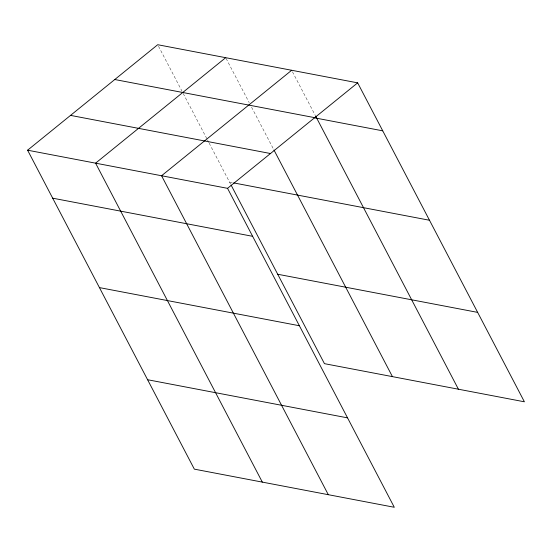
<?xml version="1.0" encoding="UTF-8"?>
<svg xmlns="http://www.w3.org/2000/svg" width="552" height="552" viewBox="0 0 552 552"><rect width="100%" height="100%" fill="white"/><g stroke="black" fill="none" stroke-linecap="round" stroke-linejoin="round"><path stroke-width="0.41" stroke-dasharray="2.76 2.07" d="M229.542 182.119L232.896 182.76M292.47 71.794L315.164 115.202M226.092 58.443L249.187 102.617M251.574 107.191L273.55 149.226M158.507 46.237L181.994 91.177M183.195 93.46L207.166 139.318M207.566 140.084L208.766 142.375M209.167 143.14L230.736 184.402"/><path stroke-width="0.83" d="M27.6 150.199L227.548 188.335L394.294 507.281L194.338 469.145L27.6 150.199L157.706 44.719L357.661 82.855L524.4 401.801L324.452 363.664L231.136 185.161M225.692 57.684L95.586 163.164L262.324 482.117M291.677 70.27L161.564 175.75L328.309 494.695M227.548 188.335L357.661 82.855M114.775 79.522L314.723 117.666M314.219 117.769L382.743 130.838M70.539 115.389L270.487 153.525M233.737 182.919L429.49 220.255M52.688 198.182L252.637 236.318M277.704 274.247L477.652 312.384M99.429 287.599L299.384 325.742M147.598 379.728L347.546 417.864M315.565 115.968L458.415 389.215M273.951 149.992L392.431 376.63"/></g></svg>
